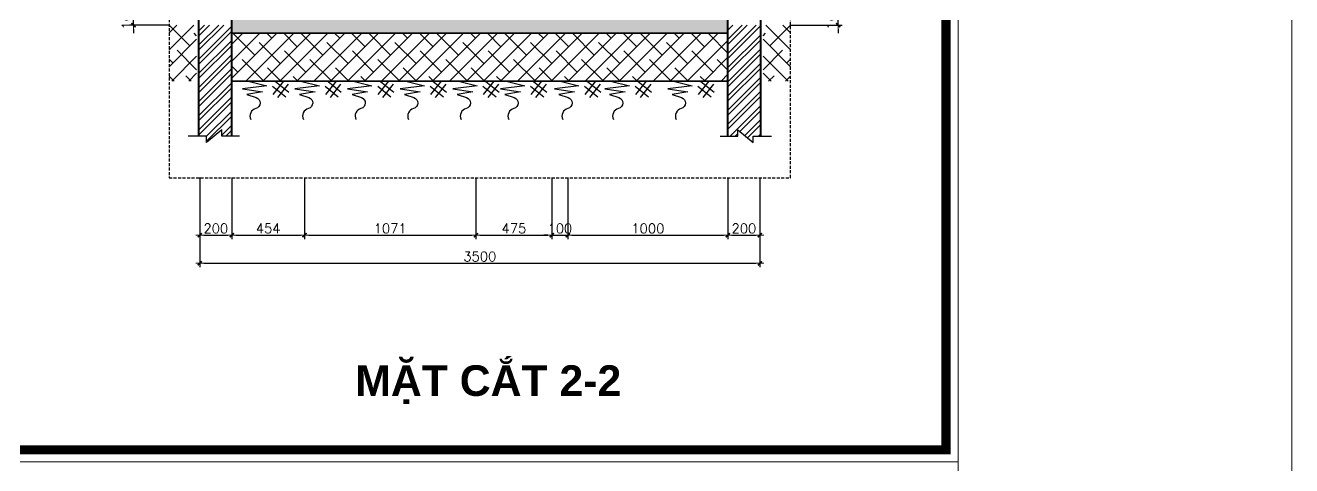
# Model space of a CAD drawing. Header units: millimetres. Extents: x 615730 to 2792744, y 139412 to 597571.
# Drawn here: x 862554 to 894211, y 249936 to 260952 of the extents above; entities that cross this region are included whole.
import ezdxf
from ezdxf.enums import TextEntityAlignment as Align

# ---------------------------------------------------------------- set-up
doc = ezdxf.new("R2010")
doc.units = ezdxf.units.MM
doc.header["$MEASUREMENT"] = 0
doc.header["$PDMODE"] = 34
doc.linetypes.add('HIDDEN', pattern=[0.375, 0.25, -0.125])
doc.layers.get('0').update_dxf_attribs({"lineweight": 5})
for name, color, linetype in [('CUA', 132, 'Continuous'), ('DUT', 250, 'HIDDEN'), ('H', 252, 'Continuous'), ('HACH', 250, 'Continuous'), ('TEXT', 2, 'Continuous')]:
    doc.layers.add(name, color=color, linetype=linetype)
for name, color, linetype, lineweight in [('KT', 148, 'Continuous', 18), ('NETNGOAITUONG', 1, 'Continuous', 40), ('thay', 7, 'Continuous', 15), ('TUONG', 6, 'Continuous', 35), ('VLIEU', 250, 'Continuous', 9)]:
    doc.layers.add(name, color=color, linetype=linetype, lineweight=lineweight)
doc.styles.add('lyrichs', font='', dxfattribs={"width": 1.25})
doc.styles.add('romans', font='romans.shx', dxfattribs={"height": 240})
doc.styles.get('lyrichs').set_extended_font_data('.VnHelvetInsH', bold=True)
doc.dimstyles.new('1-50', dxfattribs={"dimtxt": 200, "dimasz": 100, "dimexe": 100, "dimexo": 0, "dimgap": 50, "dimtad": 1, "dimdec": 0, "dimlfac": 0.25, "dimzin": 0, "dimdsep": 46, "dimtxsty": 'romans', "dimblk": ']', "dimcen": 0, "dimdle": 100, "dimclrd": 148, "dimclre": 148, "dimclrt": 2, "dimadec": 0, "dimazin": 0, "dimtfac": 1.111111, "dimtdec": 0, "dimtix": 1, "dimtmove": 2, "dimatfit": 3, "dimldrblk": ']', "dimfxl": 200, "dimtolj": 1, "dimtzin": 0, "dimarcsym": 0})
pattern_1 = [(45, (0, -1630.14), (-176.776695, 176.776695), []), (45, (0, -1505.14), (-176.776695, 176.776695), [])]

# ---------------------------------------------------------------- blocks, each defined once
blk = doc.blocks.new('sgt')
at = {"layer": 'HACH'}
for p, q in [((102644.1, -904534.2), (102734.8, -904606.8)), ((102718.9, -904500.3), (102646.3, -904590.9)), ((102664.5, -904502.5), (102755.2, -904575.1)), ((102750.7, -904520.7), (102678.1, -904611.3))]:
    blk.add_line(p, q, dxfattribs=at)
blk.add_lwpolyline([(102476.2, -904500.3), (102604.7, -904532.4), (102437.4, -904552.5), (102575.3, -904572.5), (102468.2, -904591.2), (102532.4, -904612.6, -0.748369), (102529.8, -904687.5, 0.474268), (102495, -904762.5, 0.626952)], format="xyb", dxfattribs=at)
blk = doc.blocks.new(']')
for p, q in [((1, 0), (-1, 0)), ((0, 1), (0, -1))]:
    blk.add_line(p, q)
at = {"color": 9, "const_width": 0.4}
blk.add_lwpolyline([(-0.51, -0.51), (0.51, 0.51)], dxfattribs=at)
blk = doc.blocks.new('*D1601')
at = {"layer": 'DEFPOINTS', "color": 0, "ltscale": 10, "transparency": 16777216}
for p in [(881684, 261355), (882875, 261355), (881684, 260955)]:
    blk.add_point(p, dxfattribs=at)
at = {"layer": 'VLIEU', "color": 148, "lineweight": -2, "ltscale": 10, "transparency": 16777216}
for p, q in [((882875, 261455), (882875, 261555)), ((881684, 261355), (882975, 261355)), ((882875, 260955), (882875, 261355)), ((881684, 260955), (882975, 260955)), ((882875, 260855), (882875, 260755))]:
    blk.add_line(p, q, dxfattribs=at)
at = {"layer": 'VLIEU', "color": 148, "lineweight": -2, "ltscale": 10, "transparency": 16777216, "xscale": 100, "yscale": 100, "zscale": 100}
for p, rotation in [((882875, 261355), 270), ((882875, 260955), 90)]:
    blk.add_blockref(']', p, dxfattribs=dict(at, rotation=rotation))
at = {"layer": 'VLIEU', "color": 2, "ltscale": 10, "transparency": 16777216, "insert": (882705, 261155), "char_height": 240, "attachment_point": 5, "rotation": 90, "style": 'romans'}
blk.add_mtext('\\A1;100', dxfattribs=at)
blk = doc.blocks.new('*D1607')
at = {"layer": 'DEFPOINTS', "color": 0, "ltscale": 10, "transparency": 16777216}
for p in [(865256, 261355), (866149, 261355), (866149, 260955)]:
    blk.add_point(p, dxfattribs=at)
at = {"layer": 'VLIEU', "color": 148, "lineweight": -2, "ltscale": 10, "transparency": 16777216}
for p, q in [((865256, 261455), (865256, 261555)), ((866149, 261355), (865156, 261355)), ((865256, 260955), (865256, 261355)), ((866149, 260955), (865156, 260955)), ((865256, 260855), (865256, 260755))]:
    blk.add_line(p, q, dxfattribs=at)
at = {"layer": 'VLIEU', "color": 148, "lineweight": -2, "ltscale": 10, "transparency": 16777216, "xscale": 100, "yscale": 100, "zscale": 100}
for p, rotation in [((865256, 261355), 270), ((865256, 260955), 90)]:
    blk.add_blockref(']', p, dxfattribs=dict(at, rotation=rotation))
at = {"layer": 'VLIEU', "color": 2, "ltscale": 10, "transparency": 16777216, "insert": (865086, 261155), "char_height": 240, "attachment_point": 5, "rotation": 90, "style": 'romans'}
blk.add_mtext('\\A1;100', dxfattribs=at)
blk = doc.blocks.new('*D1593')
at = {"layer": 'DEFPOINTS', "color": 0, "ltscale": 10, "transparency": 16777216}
for p in [(866915, 257141), (867717, 257141), (867717, 255701)]:
    blk.add_point(p, dxfattribs=at)
at = {"layer": 'VLIEU', "color": 148, "lineweight": -2, "ltscale": 10, "transparency": 16777216}
for p, q in [((866915, 257141), (866915, 255601)), ((867717, 257141), (867717, 255601)), ((867015, 255701), (867617, 255701))]:
    blk.add_line(p, q, dxfattribs=at)
at = {"layer": 'VLIEU', "color": 148, "lineweight": -2, "ltscale": 10, "transparency": 16777216, "xscale": 100, "yscale": 100, "zscale": 100, "rotation": 180}
blk.add_blockref(']', (866915, 255701), dxfattribs=at)
at = {"layer": 'VLIEU', "color": 148, "lineweight": -2, "ltscale": 10, "transparency": 16777216, "xscale": 100, "yscale": 100, "zscale": 100}
blk.add_blockref(']', (867717, 255701), dxfattribs=at)
at = {"layer": 'VLIEU', "color": 2, "ltscale": 10, "transparency": 16777216, "insert": (867316, 255871), "char_height": 240, "attachment_point": 5, "style": 'romans'}
blk.add_mtext('\\A1;200', dxfattribs=at)
blk = doc.blocks.new('*D1594')
at = {"layer": 'DEFPOINTS', "color": 0, "ltscale": 10, "transparency": 16777216}
for p in [(867717, 257141), (869533, 257141), (869533, 255701)]:
    blk.add_point(p, dxfattribs=at)
at = {"layer": 'VLIEU', "color": 148, "lineweight": -2, "ltscale": 10, "transparency": 16777216}
for p, q in [((867717, 257141), (867717, 255601)), ((869533, 257141), (869533, 255601)), ((867817, 255701), (869433, 255701))]:
    blk.add_line(p, q, dxfattribs=at)
at = {"layer": 'VLIEU', "color": 148, "lineweight": -2, "ltscale": 10, "transparency": 16777216, "xscale": 100, "yscale": 100, "zscale": 100, "rotation": 180}
blk.add_blockref(']', (867717, 255701), dxfattribs=at)
at = {"layer": 'VLIEU', "color": 148, "lineweight": -2, "ltscale": 10, "transparency": 16777216, "xscale": 100, "yscale": 100, "zscale": 100}
blk.add_blockref(']', (869533, 255701), dxfattribs=at)
at = {"layer": 'VLIEU', "color": 2, "ltscale": 10, "transparency": 16777216, "insert": (868625, 255871), "char_height": 240, "attachment_point": 5, "style": 'romans'}
blk.add_mtext('\\A1;454', dxfattribs=at)
blk = doc.blocks.new('*D1595')
at = {"layer": 'DEFPOINTS', "color": 0, "ltscale": 10, "transparency": 16777216}
for p in [(869533, 257141), (873818, 257141), (873818, 255701)]:
    blk.add_point(p, dxfattribs=at)
at = {"layer": 'VLIEU', "color": 148, "lineweight": -2, "ltscale": 10, "transparency": 16777216}
for p, q in [((869533, 257141), (869533, 255601)), ((873818, 257141), (873818, 255601)), ((869633, 255701), (873718, 255701))]:
    blk.add_line(p, q, dxfattribs=at)
at = {"layer": 'VLIEU', "color": 148, "lineweight": -2, "ltscale": 10, "transparency": 16777216, "xscale": 100, "yscale": 100, "zscale": 100, "rotation": 180}
blk.add_blockref(']', (869533, 255701), dxfattribs=at)
at = {"layer": 'VLIEU', "color": 148, "lineweight": -2, "ltscale": 10, "transparency": 16777216, "xscale": 100, "yscale": 100, "zscale": 100}
blk.add_blockref(']', (873818, 255701), dxfattribs=at)
at = {"layer": 'VLIEU', "color": 2, "ltscale": 10, "transparency": 16777216, "insert": (871676, 255871), "char_height": 240, "attachment_point": 5, "style": 'romans'}
blk.add_mtext('\\A1;1071', dxfattribs=at)
blk = doc.blocks.new('*D1596')
at = {"layer": 'DEFPOINTS', "color": 0, "ltscale": 10, "transparency": 16777216}
for p in [(873818, 257141), (875717, 257141), (875717, 255701)]:
    blk.add_point(p, dxfattribs=at)
at = {"layer": 'VLIEU', "color": 148, "lineweight": -2, "ltscale": 10, "transparency": 16777216}
for p, q in [((873818, 257141), (873818, 255601)), ((875717, 257141), (875717, 255601)), ((873918, 255701), (875617, 255701))]:
    blk.add_line(p, q, dxfattribs=at)
at = {"layer": 'VLIEU', "color": 148, "lineweight": -2, "ltscale": 10, "transparency": 16777216, "xscale": 100, "yscale": 100, "zscale": 100, "rotation": 180}
blk.add_blockref(']', (873818, 255701), dxfattribs=at)
at = {"layer": 'VLIEU', "color": 148, "lineweight": -2, "ltscale": 10, "transparency": 16777216, "xscale": 100, "yscale": 100, "zscale": 100}
blk.add_blockref(']', (875717, 255701), dxfattribs=at)
at = {"layer": 'VLIEU', "color": 2, "ltscale": 10, "transparency": 16777216, "insert": (874768, 255871), "char_height": 240, "attachment_point": 5, "style": 'romans'}
blk.add_mtext('\\A1;475', dxfattribs=at)
blk = doc.blocks.new('*D1597')
at = {"layer": 'DEFPOINTS', "color": 0, "ltscale": 10, "transparency": 16777216}
for p in [(875717, 257141), (876117, 257141), (876117, 255701)]:
    blk.add_point(p, dxfattribs=at)
at = {"layer": 'VLIEU', "color": 148, "lineweight": -2, "ltscale": 10, "transparency": 16777216}
for p, q in [((875717, 257141), (875717, 255601)), ((876117, 257141), (876117, 255601)), ((875617, 255701), (875517, 255701)), ((875717, 255701), (876117, 255701)), ((876217, 255701), (876317, 255701))]:
    blk.add_line(p, q, dxfattribs=at)
at = {"layer": 'VLIEU', "color": 148, "lineweight": -2, "ltscale": 10, "transparency": 16777216, "xscale": 100, "yscale": 100, "zscale": 100}
blk.add_blockref(']', (875717, 255701), dxfattribs=at)
at = {"layer": 'VLIEU', "color": 148, "lineweight": -2, "ltscale": 10, "transparency": 16777216, "xscale": 100, "yscale": 100, "zscale": 100, "rotation": 180}
blk.add_blockref(']', (876117, 255701), dxfattribs=at)
at = {"layer": 'VLIEU', "color": 2, "ltscale": 10, "transparency": 16777216, "insert": (875917, 255871), "char_height": 240, "attachment_point": 5, "style": 'romans'}
blk.add_mtext('\\A1;100', dxfattribs=at)
blk = doc.blocks.new('*D1598')
at = {"layer": 'DEFPOINTS', "color": 0, "ltscale": 10, "transparency": 16777216}
for p in [(876117, 257141), (880117, 257141), (880117, 255701)]:
    blk.add_point(p, dxfattribs=at)
at = {"layer": 'VLIEU', "color": 148, "lineweight": -2, "ltscale": 10, "transparency": 16777216}
for p, q in [((876117, 257141), (876117, 255601)), ((880117, 257141), (880117, 255601)), ((876217, 255701), (880017, 255701))]:
    blk.add_line(p, q, dxfattribs=at)
at = {"layer": 'VLIEU', "color": 148, "lineweight": -2, "ltscale": 10, "transparency": 16777216, "xscale": 100, "yscale": 100, "zscale": 100, "rotation": 180}
blk.add_blockref(']', (876117, 255701), dxfattribs=at)
at = {"layer": 'VLIEU', "color": 148, "lineweight": -2, "ltscale": 10, "transparency": 16777216, "xscale": 100, "yscale": 100, "zscale": 100}
blk.add_blockref(']', (880117, 255701), dxfattribs=at)
at = {"layer": 'VLIEU', "color": 2, "ltscale": 10, "transparency": 16777216, "insert": (878117, 255871), "char_height": 240, "attachment_point": 5, "style": 'romans'}
blk.add_mtext('\\A1;1000', dxfattribs=at)
blk = doc.blocks.new('*D1599')
at = {"layer": 'DEFPOINTS', "color": 0, "ltscale": 10, "transparency": 16777216}
for p in [(880117, 257141), (880917, 257141), (880917, 255701)]:
    blk.add_point(p, dxfattribs=at)
at = {"layer": 'VLIEU', "color": 148, "lineweight": -2, "ltscale": 10, "transparency": 16777216}
for p, q in [((880117, 257141), (880117, 255601)), ((880917, 257141), (880917, 255601)), ((880217, 255701), (880817, 255701))]:
    blk.add_line(p, q, dxfattribs=at)
at = {"layer": 'VLIEU', "color": 148, "lineweight": -2, "ltscale": 10, "transparency": 16777216, "xscale": 100, "yscale": 100, "zscale": 100, "rotation": 180}
blk.add_blockref(']', (880117, 255701), dxfattribs=at)
at = {"layer": 'VLIEU', "color": 148, "lineweight": -2, "ltscale": 10, "transparency": 16777216, "xscale": 100, "yscale": 100, "zscale": 100}
blk.add_blockref(']', (880917, 255701), dxfattribs=at)
at = {"layer": 'VLIEU', "color": 2, "ltscale": 10, "transparency": 16777216, "insert": (880517, 255871), "char_height": 240, "attachment_point": 5, "style": 'romans'}
blk.add_mtext('\\A1;200', dxfattribs=at)
blk = doc.blocks.new('*D1600')
at = {"layer": 'DEFPOINTS', "color": 0, "ltscale": 10, "transparency": 16777216}
for p in [(866915, 257141), (880917, 257141), (880917, 254998)]:
    blk.add_point(p, dxfattribs=at)
at = {"layer": 'VLIEU', "color": 148, "lineweight": -2, "ltscale": 10, "transparency": 16777216}
for p, q in [((866915, 257141), (866915, 254898)), ((880917, 257141), (880917, 254898)), ((867015, 254998), (880817, 254998))]:
    blk.add_line(p, q, dxfattribs=at)
at = {"layer": 'VLIEU', "color": 148, "lineweight": -2, "ltscale": 10, "transparency": 16777216, "xscale": 100, "yscale": 100, "zscale": 100, "rotation": 180}
blk.add_blockref(']', (866915, 254998), dxfattribs=at)
at = {"layer": 'VLIEU', "color": 148, "lineweight": -2, "ltscale": 10, "transparency": 16777216, "xscale": 100, "yscale": 100, "zscale": 100}
blk.add_blockref(']', (880917, 254998), dxfattribs=at)
at = {"layer": 'VLIEU', "color": 2, "ltscale": 10, "transparency": 16777216, "insert": (873916, 255168), "char_height": 240, "attachment_point": 5, "style": 'romans'}
blk.add_mtext('\\A1;3500', dxfattribs=at)

msp = doc.modelspace()

# ---------------------------------------------------------------- hatches: boundary and pattern name
at = {"layer": 'HACH'}
h = msp.add_hatch(dxfattribs=at)
h.set_pattern_fill('ANSI38', color=256, scale=2400, style=0)
h.set_pattern_definition([(45, (1054192.9, 2929055.15), (-212.132034, 212.132034), []), (135, (1054192.9, 2929055.15), (-636.396103, 212.132034), [750, -450])])
h.paths.add_polyline_path([(866149.4, 260955.1), (866149.4, 259555.1), (866836.8, 259555.1), (866836.8, 260955.1)])
h = msp.add_hatch(dxfattribs=at)
h.set_pattern_fill('AR-CONC', color=256, scale=60, style=0)
h.set_pattern_definition([(50, (-55756.6, 21768.03), (430.35611, -37.65128), [45, -495]), (355, (-55756.6, 21768.03), (-83.2508, 451.31528), [36, -396]), (100.4514, (-55720.74, 21764.9), (347.10563, 413.66373), [38.24411, -420.68527]), (46.1842, (-55756.6, 21888.03), (640.34463, -99.3114), [67.5, -742.5]), (96.6356, (-55703.24, 21879.75), (560.79762, 584.47072), [57.36617, -631.0278]), (351.1842, (-55756.6, 21888), (560.79717, 584.47116), [54, -594]), (21, (-55696.6, 21858.03), (358.14423, -241.57133), [45, -495]), (326, (-55696.6, 21858.03), (145.9892, 435.09003), [36, -396]), (71.4514, (-55666.76, 21837.9), (504.13358, 193.5183), [38.24411, -420.68527]), (37.5, (-55756.6, 21768.03), (7.295913, 199.736312), [0, -391.2, 0, -402, 0, -397.5]), (7.5, (-55756.6, 21768.03), (157.841722, 236.647027), [0, -229.2, 0, -382.2, 0, -151.5]), (327.5, (-55890.4, 21768.03), (320.293462, -13.532923), [0, -150, 0, -468, 0, -621]), (317.5, (-55950.4, 21768.03), (349.9117, 60.06299), [0, -195, 0, -310.8, 0, -441])])
h.paths.add_polyline_path([(880116.8, 260755.1), (880116.8, 261155.1), (867716.8, 261155.1), (867716.8, 260755.1)])
h = msp.add_hatch(dxfattribs=at)
h.set_pattern_fill('ANSI38', color=256, scale=2400, style=0)
h.set_pattern_definition([(135, (693640.7, 2929055.15), (212.132034, 212.132034), []), (45, (693640.7, 2929055.15), (636.396103, 212.132034), [750, -450])])
h.paths.add_polyline_path([(881684.2, 260955.1), (881684.2, 259555.1), (880996.8, 259555.1), (880996.8, 260955.1)])
h = msp.add_hatch(dxfattribs=at)
h.set_pattern_fill('ANSI38', color=256, scale=2400, style=0)
h.set_pattern_definition([(45, (-55756.6, 21768.03), (-212.13203, 212.13203), []), (135, (-55756.6, 21768.03), (-636.3961, 212.13203), [750, -450])])
h.paths.add_polyline_path([(867716.8, 260755.1), (867716.8, 259555.1), (880116.8, 259555.1), (880116.8, 260755.1)])
at = {"layer": 'VLIEU', "ltscale": 10}
h = msp.add_hatch(dxfattribs=at)
h.set_pattern_fill('STEEL', color=256, scale=2000, style=0)
h.set_pattern_definition(pattern_1)
h.paths.add_polyline_path([(867716.8, 260955.1), (866894.9, 260955.1), (866894.9, 258180.7), (867084.8, 258180.7), (867084.8, 258020.7), (867468.8, 258340.7), (867468.8, 258180.7), (867716.8, 258180.7)])
h = msp.add_hatch(dxfattribs=at)
h.set_pattern_fill('STEEL', color=256, scale=2000, style=0)
h.set_pattern_definition(pattern_1)
h.paths.add_polyline_path([(880116.8, 258180.7), (880364.8, 258180.7), (880364.8, 258340.7), (880748.8, 258020.7), (880748.8, 258180.7), (880938.7, 258180.7), (880938.7, 260955.1), (880116.8, 260955.1)])

# ---------------------------------------------------------------- linework, layer by layer
at = {"layer": 'CUA'}
for points in [[(867907.6, 258180.7), (867468.8, 258180.7), (867468.8, 258340.7), (867084.8, 258020.7), (867084.8, 258180.7), (866622.5, 258180.7)], [(879926, 258180.7), (880364.8, 258180.7), (880364.8, 258340.7), (880748.8, 258020.7), (880748.8, 258180.7), (881211.1, 258180.7)]]:
    msp.add_lwpolyline(points, dxfattribs=at)
at = {"layer": 'DUT', "color": 2, "ltscale": 300}
msp.add_lwpolyline([(866149.4, 257140.5), (881684.2, 257140.5), (881684.2, 277755.1), (866149.4, 277755.1)], close=True, dxfattribs=at)
at = {"layer": 'H', "const_width": 227.1}
msp.add_lwpolyline([(841213, 250333.6), (885568.5, 250333.6), (885568.5, 281518.7), (841213, 281518.7)], close=True, dxfattribs=at)
at = {"layer": 'KT', "ltscale": 10}
msp.add_lwpolyline([(650620.1, 325466.5), (894210.7, 325466.5), (894210.7, 210225.3), (650620.1, 210225.3)], close=True, dxfattribs=at)
at = {"layer": 'NETNGOAITUONG'}
for p, q in [((866894.9, 258180.7), (866894.9, 261355.1)), ((867716.8, 258180.7), (867716.8, 261355.1)), ((880116.8, 258180.7), (880116.8, 261355.1)), ((880938.7, 258180.7), (880938.7, 261355.1))]:
    msp.add_line(p, q, dxfattribs=at)
at = {"layer": 'thay', "linetype": 'Continuous'}
for points in [[(840910.3, 250030.8), (885871.2, 250030.8), (885871.2, 281821.4), (840910.3, 281821.4)], [(840910.3, 218240.2), (885871.2, 218240.2), (885871.2, 250030.8), (840910.3, 250030.8)]]:
    msp.add_lwpolyline(points, close=True, dxfattribs=at)
at = {"layer": 'TUONG'}
for p, q in [((880116.8, 260755.1), (867716.8, 260755.1)), ((880116.8, 259555.1), (867716.8, 259555.1))]:
    msp.add_line(p, q, dxfattribs=at)

# ---------------------------------------------------------------- block references
at = {"layer": 'HACH', "xscale": 3.648000000044703, "yscale": 3.648000000044703, "zscale": 3.648000000044703}
for p in [(494287.5, 3559172), (495601.9, 3559172), (496916.4, 3559172), (498230.9, 3559172), (499545.3, 3559172), (500737.7, 3559172), (502087.6, 3559172), (503353.1, 3559172), (504922.3, 3559172)]:
    msp.add_blockref('sgt', p, dxfattribs=at)

# ---------------------------------------------------------------- texts
at = {"layer": 'TEXT', "style": 'lyrichs'}
msp.add_text('MÆT c¾t 2-2', height=765, dxfattribs=at).set_placement((874126.8, 251682.1), align=Align.CENTER)

# ---------------------------------------------------------------- dimensions: what is measured, and where the dimension line sits
at = {"layer": 'VLIEU', "ltscale": 10}
for base, p1, p2, picture, middle in [((865256.3, 261355.1), (866149.4, 260955.1), (866149.4, 261355.1), '*D1607', (865086.3, 261155.1)), ((882875.5, 261355.1), (881684.2, 260955.1), (881684.2, 261355.1), '*D1601', (882705.5, 261155.1))]:
    dim = msp.add_linear_dim(base=base, p1=p1, p2=p2, angle=90, dimstyle='1-50', dxfattribs=at)
    dim.commit()
    dim.dimension.update_dxf_attribs({"geometry": picture, "text_midpoint": middle})
for base, p1, p2, picture, middle in [((867716.8, 255701.1), (866915.1, 257140.5), (867716.8, 257140.5), '*D1593', (867315.9, 255871.1)), ((880916.9, 254997.9), (866915.1, 257140.5), (880916.9, 257140.5), '*D1600', (873916, 255167.9)), ((869533.1, 255701.1), (867716.8, 257140.5), (869533.1, 257140.5), '*D1594', (868624.9, 255871.1)), ((873818.4, 255701.1), (869533.1, 257140.5), (873818.4, 257140.5), '*D1595', (871675.7, 255871.1)), ((875716.8, 255701.1), (873818.4, 257140.5), (875716.8, 257140.5), '*D1596', (874767.6, 255871.1)), ((876116.8, 255701.1), (875716.8, 257140.5), (876116.8, 257140.5), '*D1597', (875916.8, 255871.1)), ((880116.8, 255701.1), (876116.8, 257140.5), (880116.8, 257140.5), '*D1598', (878116.8, 255871.1)), ((880916.9, 255701.1), (880116.8, 257140.5), (880916.9, 257140.5), '*D1599', (880516.8, 255871.1))]:
    dim = msp.add_linear_dim(base=base, p1=p1, p2=p2, dimstyle='1-50', dxfattribs=at)
    dim.commit()
    dim.dimension.update_dxf_attribs({"geometry": picture, "text_midpoint": middle})

doc.saveas('drawing.dxf')
